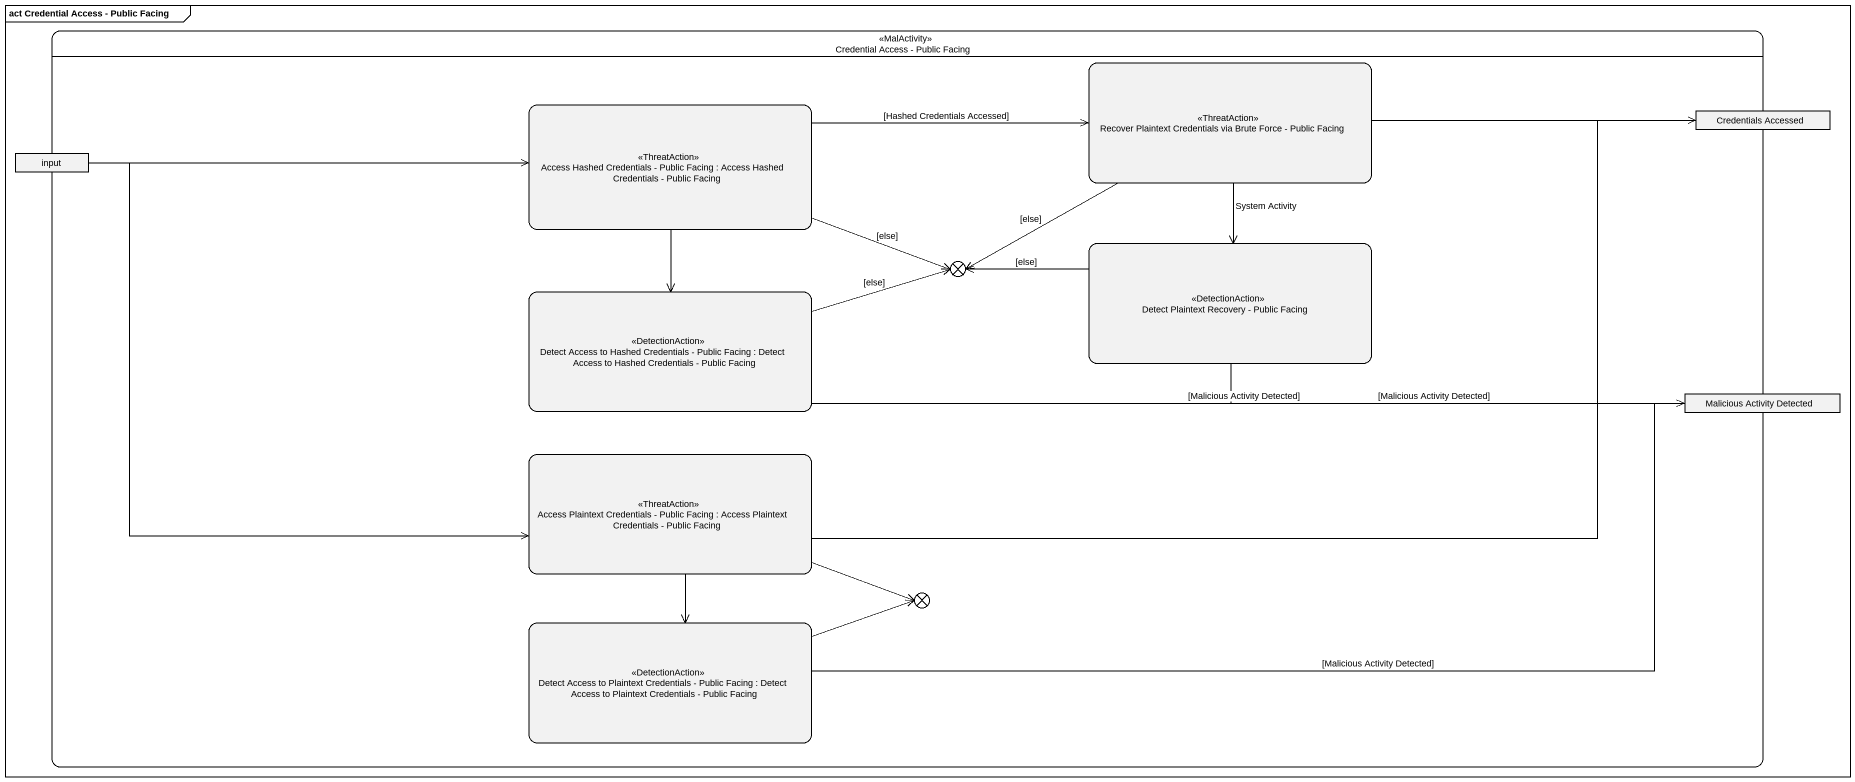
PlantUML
@startuml
mainframe act Credential Access - Public Facing
hide empty description
state "Credential Access - Public Facing" as Credential_Access_Public <<MalActivity>> {
  state "Recover Plaintext Credentials via Brute Force - Public Facing" as Recover_Plaintext <<ThreatAction>>
  state "Access Hashed Credentials - Public Facing : Access Hashed Credentials - Public Facing" as Access_Hashed_Credentials <<ThreatAction>>
  state "Credentials Accessed" as Credentials_Accessed <<object>>
  state input <<object>>
  state flowfinal1 <<end>>
  state "Detect Plaintext Recovery - Public Facing" as Detect_Plaintext_Recovery <<DetectionAction>>
  state "Detect Access to Hashed Credentials - Public Facing : Detect Access to Hashed Credentials - Public Facing" as Detect_Access_to_Hashed <<DetectionAction>>
  state "Malicious Activity Detected" as Malicious_Activity_Detected <<object>>
  state "Access Plaintext Credentials - Public Facing : Access Plaintext Credentials - Public Facing" as Access_Plaintext <<ThreatAction>>
  state "Detect Access to Plaintext Credentials - Public Facing : Detect Access to Plaintext Credentials - Public Facing" as Detect_Access_to_Plaintext <<DetectionAction>>
  state flowfinal2 <<end>>
}
Recover_Plaintext -right-> Credentials_Accessed
Recover_Plaintext -left-> flowfinal1 : [else]
Recover_Plaintext --> Detect_Plaintext_Recovery : System Activity
Access_Hashed_Credentials -right-> Recover_Plaintext : [Hashed Credentials Accessed]
Access_Hashed_Credentials -right-> flowfinal1 : [else]
Access_Hashed_Credentials --> Detect_Access_to_Hashed
input -right-> Access_Hashed_Credentials
input -right-> Access_Plaintext
Detect_Plaintext_Recovery -left-> flowfinal1 : [else]
Detect_Plaintext_Recovery -right-> Malicious_Activity_Detected : [Malicious Activity Detected]
Detect_Access_to_Hashed -right-> flowfinal1 : [else]
Detect_Access_to_Hashed -right-> Malicious_Activity_Detected : [Malicious Activity Detected]
Access_Plaintext -right-> Credentials_Accessed
Access_Plaintext --> Detect_Access_to_Plaintext
Access_Plaintext -right-> flowfinal2
Detect_Access_to_Plaintext -right-> Malicious_Activity_Detected : [Malicious Activity Detected]
Detect_Access_to_Plaintext -right-> flowfinal2
@enduml
